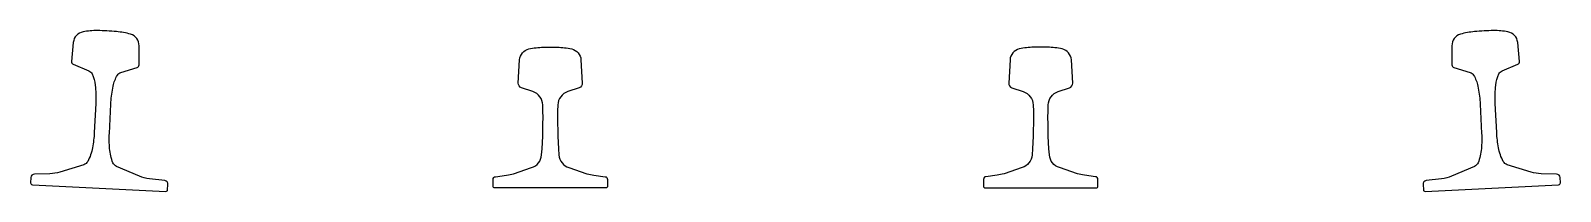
# Model space of a CAD drawing. Header units: metres. Extents: x -0.84 to 0.84, y -0.18 to 0.
import ezdxf

# ---------------------------------------------------------------- set-up
doc = ezdxf.new("R2010")
doc.units = ezdxf.units.M
doc.layers.add('3D_RustenSkinne_XS_ColBrownS', color=37, linetype='Continuous')

msp = doc.modelspace()

# ---------------------------------------------------------------- linework, layer by layer
at = {"layer": '3D_RustenSkinne_XS_ColBrownS'}
for points in [[(-0.7267, -0.004, 0.049202), (-0.7421, -0.0011, 0.008752), (-0.7526, -0.0003, 0.008752), (-0.7631, 0, 0.049202), (-0.7787, -0.0014, 0.334355), (-0.7893, -0.0129), (-0.7914, -0.0337, 0.329109), (-0.7895, -0.0368), (-0.7724, -0.044, -0.183232), (-0.7688, -0.0474, -0.090653), (-0.7655, -0.0596), (-0.7652, -0.0621, -0.044886), (-0.7648, -0.0796), (-0.7664, -0.1115, -0.034618), (-0.7684, -0.128, -0.08183), (-0.7736, -0.1431, -0.204143), (-0.7779, -0.1467), (-0.8039, -0.1547, -0.070618), (-0.8149, -0.1565), (-0.8318, -0.1569, 0.393479), (-0.8357, -0.1607), (-0.836, -0.1664, 0.414214), (-0.8341, -0.1685), (-0.6883, -0.1758, 0.414214), (-0.6862, -0.1739), (-0.6859, -0.1682, 0.393479), (-0.6894, -0.164), (-0.7062, -0.162, -0.070618), (-0.717, -0.1591), (-0.7421, -0.1485, -0.204143), (-0.746, -0.1445, -0.08183), (-0.7496, -0.129, -0.034618), (-0.7499, -0.1124), (-0.7483, -0.0804, -0.044886), (-0.7462, -0.0631), (-0.7457, -0.0606, -0.090653), (-0.7412, -0.0488, -0.183232), (-0.7373, -0.0458), (-0.7195, -0.0403, 0.329109), (-0.7174, -0.0374), (-0.7174, -0.0165, 0.334355)], [(0.7787, -0.0014, 0.049202), (0.7631, 0, 0.008752), (0.7526, -0.0003, 0.008752), (0.7421, -0.0011, 0.049202), (0.7267, -0.004, 0.334355), (0.7174, -0.0165), (0.7174, -0.0374, 0.329109), (0.7195, -0.0403), (0.7373, -0.0458, -0.183232), (0.7412, -0.0488, -0.090653), (0.7457, -0.0606), (0.7462, -0.0631, -0.044886), (0.7483, -0.0804), (0.7499, -0.1124, -0.034618), (0.7496, -0.129, -0.08183), (0.746, -0.1445, -0.204143), (0.7421, -0.1485), (0.717, -0.1591, -0.070618), (0.7062, -0.162), (0.6894, -0.164, 0.393479), (0.6859, -0.1682), (0.6862, -0.1739, 0.414214), (0.6883, -0.1758), (0.8341, -0.1685, 0.414214), (0.836, -0.1664), (0.8357, -0.1607, 0.393479), (0.8318, -0.1569), (0.8149, -0.1565, -0.070618), (0.8039, -0.1547), (0.7779, -0.1467, -0.204143), (0.7736, -0.1431, -0.08183), (0.7684, -0.128, -0.034618), (0.7664, -0.1115), (0.7648, -0.0796, -0.044886), (0.7652, -0.0621), (0.7655, -0.0596, -0.090653), (0.7688, -0.0474, -0.183232), (0.7724, -0.044), (0.7895, -0.0368, 0.329109), (0.7914, -0.0337), (0.7893, -0.0129, 0.334355)]]:
    msp.add_lwpolyline(points, format="xyb", close=True, dxfattribs=at)
for points in [[(-0.2756, -0.0181, -0.006362), (-0.268, -0.018, -0.006362), (-0.2604, -0.0181, -0.049837), (-0.2446, -0.0201, -0.333637), (-0.2345, -0.032), (-0.233, -0.0574, -0.338931), (-0.2364, -0.0625), (-0.2488, -0.0666, 0.314206), (-0.2598, -0.0813, 0.02732), (-0.2585, -0.1359, 0.301433), (-0.2476, -0.1498), (-0.2279, -0.1564, 0.048639), (-0.2203, -0.1581), (-0.2081, -0.1597, -0.377387), (-0.2055, -0.1626), (-0.2055, -0.17, -0.414214), (-0.2075, -0.172), (-0.268, -0.172), (-0.3285, -0.172, -0.414214), (-0.3305, -0.17), (-0.3305, -0.1626, -0.377387), (-0.3279, -0.1597), (-0.3157, -0.1581, 0.048639), (-0.3081, -0.1564), (-0.2884, -0.1498, 0.301433), (-0.2775, -0.1359, 0.02732), (-0.2762, -0.0813, 0.314206), (-0.2872, -0.0666), (-0.2996, -0.0625, -0.338931), (-0.303, -0.0574), (-0.3015, -0.032, -0.333637), (-0.2914, -0.0201, -0.049837), (-0.2756, -0.0181)], [(0.2756, -0.0181, 0.006362), (0.268, -0.018, 0.006362), (0.2604, -0.0181, 0.049837), (0.2446, -0.0201, 0.333637), (0.2345, -0.032), (0.233, -0.0574, 0.338931), (0.2364, -0.0625), (0.2488, -0.0666, -0.314206), (0.2598, -0.0813, -0.02732), (0.2585, -0.1359, -0.301433), (0.2476, -0.1498), (0.2279, -0.1564, -0.048639), (0.2203, -0.1581), (0.2081, -0.1597, 0.377387), (0.2055, -0.1626), (0.2055, -0.17, 0.414214), (0.2075, -0.172), (0.268, -0.172), (0.3285, -0.172, 0.414214), (0.3305, -0.17), (0.3305, -0.1626, 0.377387), (0.3279, -0.1597), (0.3157, -0.1581, -0.048639), (0.3081, -0.1564), (0.2884, -0.1498, -0.301433), (0.2775, -0.1359, -0.02732), (0.2762, -0.0813, -0.314206), (0.2872, -0.0666), (0.2996, -0.0625, 0.338931), (0.303, -0.0574), (0.3015, -0.032, 0.333637), (0.2914, -0.0201, 0.049837), (0.2756, -0.0181)]]:
    msp.add_lwpolyline(points, format="xyb", dxfattribs=at)

doc.saveas('drawing.dxf')
